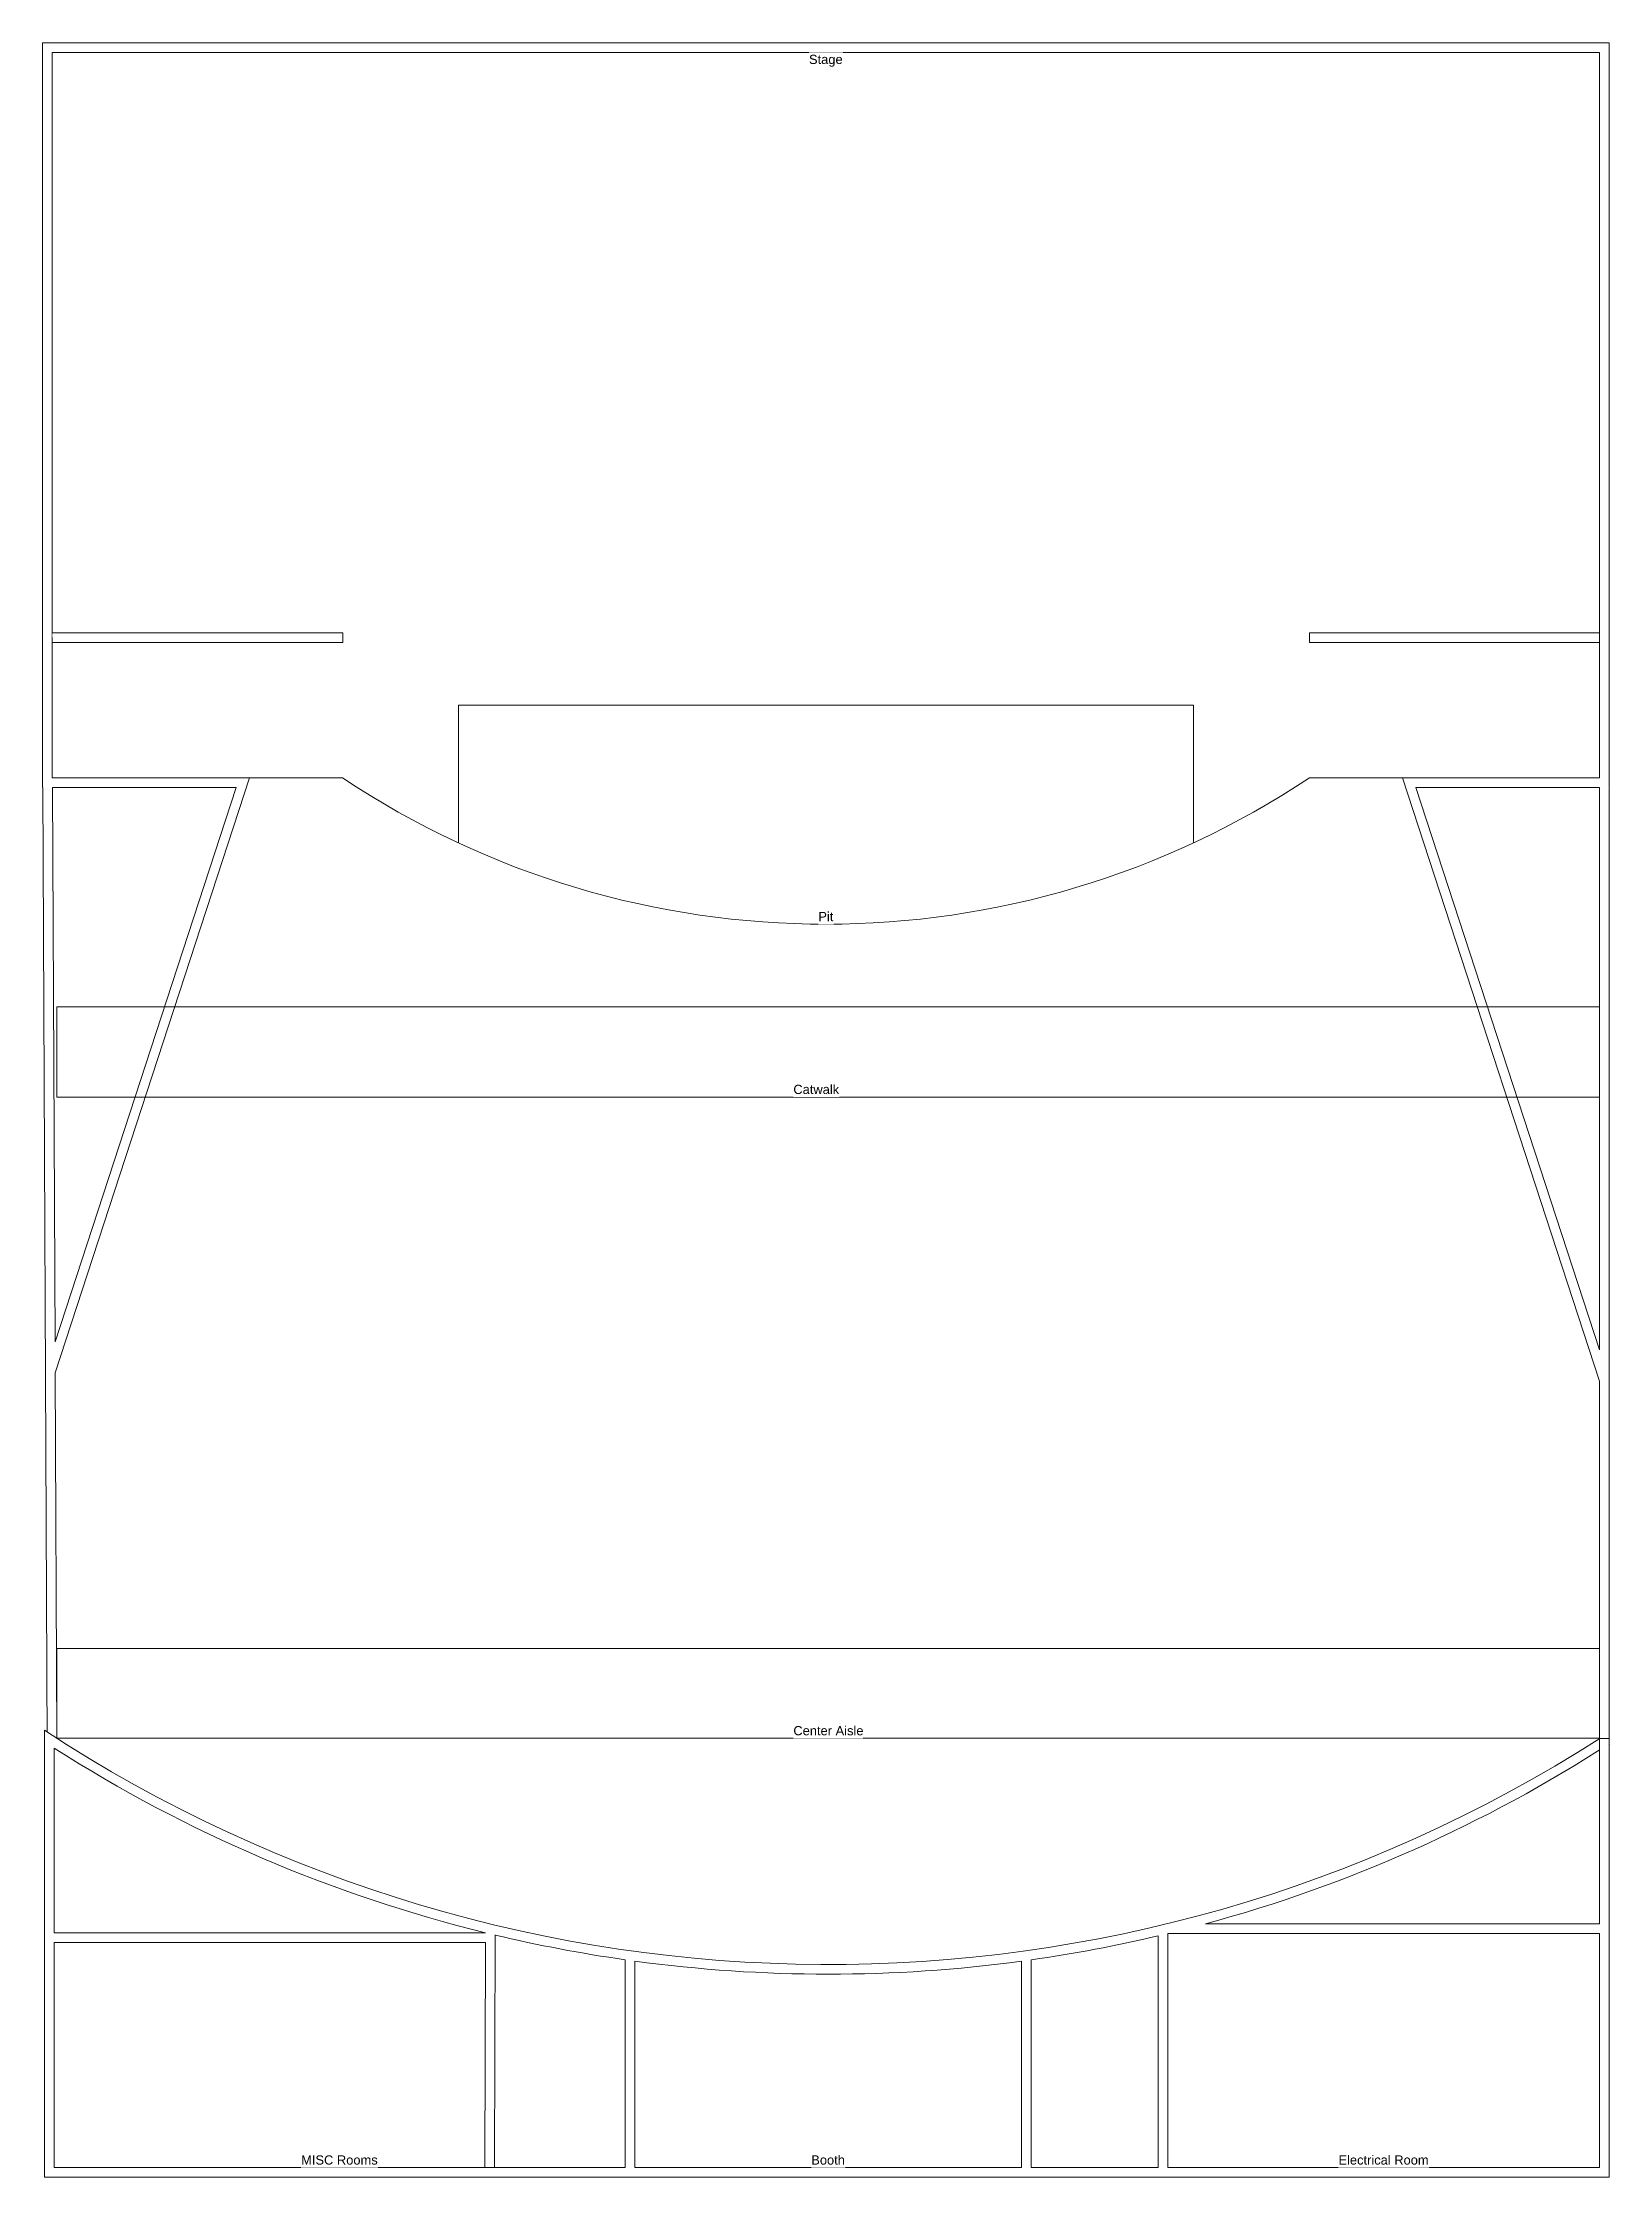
# Model space of a CAD drawing. Header units: inches. Extents: x -72 to 900, y -949 to 375.
import ezdxf

# ---------------------------------------------------------------- set-up
doc = ezdxf.new("R2010")
doc.units = ezdxf.units.IN
doc.header["$LTSCALE"] = 48
doc.header["$MEASUREMENT"] = 0
doc.layers.add('None', color=7, linetype='Continuous', lineweight=5)
doc.styles.add('Arial', font='Arial.ttf')

# ---------------------------------------------------------------- blocks, each defined once
blk = doc.blocks.new('Group')
at = {"layer": 'None', "color": 7, "linetype": 'Continuous', "lineweight": 5, "transparency": 33554687}
for p, q in [((-71.8, 6), (-71.8, 375)), ((-65.8, 6), (-65.8, 369))]:
    blk.add_line(p, q, dxfattribs=at)
blk = doc.blocks.new('Group-1')
at = {"layer": 'None', "color": 7, "transparency": 33554687}
blk.add_blockref('Group', (0, 0), dxfattribs=at)
blk = doc.blocks.new('Group-2')
at = {"layer": 'None', "color": 7, "linetype": 'Continuous', "lineweight": 5, "transparency": 33554687}
for p, q in [((-71.75, 375), (114.25, 375)), ((-65.75, 369), (114.25, 369))]:
    blk.add_line(p, q, dxfattribs=at)
blk = doc.blocks.new('Group-3')
at = {"layer": 'None', "color": 7, "transparency": 33554687}
blk.add_blockref('Group-2', (0, 0), dxfattribs=at)
blk = doc.blocks.new('Group-4')
at = {"layer": 'None', "color": 7, "linetype": 'Continuous', "lineweight": 5, "transparency": 33554687}
for p, q in [((114.25, 375), (714.25, 375)), ((114.25, 369), (714.25, 369))]:
    blk.add_line(p, q, dxfattribs=at)
blk = doc.blocks.new('Group-5')
at = {"layer": 'None', "color": 7, "transparency": 33554687}
blk.add_blockref('Group-4', (0, 0), dxfattribs=at)
blk = doc.blocks.new('Group-6')
at = {"layer": 'None', "color": 7, "linetype": 'Continuous', "lineweight": 5, "transparency": 33554687}
for p, q in [((714.25, 375), (900.25, 375)), ((714.25, 369), (894.25, 369))]:
    blk.add_line(p, q, dxfattribs=at)
blk = doc.blocks.new('Group-7')
at = {"layer": 'None', "color": 7, "transparency": 33554687}
blk.add_blockref('Group-6', (0, 0), dxfattribs=at)
blk = doc.blocks.new('Group-8')
at = {"layer": 'None', "color": 7, "linetype": 'Continuous', "lineweight": 5, "transparency": 33554687}
for p, q in [((900.25, 375), (900.25, 3)), ((894.25, 369), (894.25, 9))]:
    blk.add_line(p, q, dxfattribs=at)
blk = doc.blocks.new('Group-9')
at = {"layer": 'None', "color": 7, "transparency": 33554687}
blk.add_blockref('Group-8', (0, 0), dxfattribs=at)
blk = doc.blocks.new('Group-10')
at = {"layer": 'None', "color": 7, "linetype": 'Continuous', "lineweight": 5, "transparency": 33554687}
for p, q in [((894.25, 9), (714.25, 9)), ((714.25, 3), (714.25, 9)), ((900.25, 3), (714.25, 3))]:
    blk.add_line(p, q, dxfattribs=at)
blk = doc.blocks.new('Group-11')
at = {"layer": 'None', "color": 7, "transparency": 33554687}
blk.add_blockref('Group-10', (0, 0), dxfattribs=at)
blk = doc.blocks.new('Group-12')
at = {"layer": 'None', "color": 7, "linetype": 'Continuous', "lineweight": 5, "transparency": 33554687}
for p, q in [((-65.8, 9), (114.4, 9)), ((-65.8, 3), (114.4, 3)), ((114.4, 9), (114.4, 3))]:
    blk.add_line(p, q, dxfattribs=at)
blk = doc.blocks.new('Group-13')
at = {"layer": 'None', "color": 7, "transparency": 33554687}
blk.add_blockref('Group-12', (0, 0), dxfattribs=at)
blk = doc.blocks.new('Group-14')
at = {"layer": 'None', "color": 7, "linetype": 'Continuous', "lineweight": 5, "transparency": 33554687}
for p, q in [((-71.8, 6), (-71.8, -87)), ((-65.8, 6), (-65.8, -81))]:
    blk.add_line(p, q, dxfattribs=at)
blk = doc.blocks.new('Group-15')
at = {"layer": 'None', "color": 7, "transparency": 33554687}
blk.add_blockref('Group-14', (0, 0), dxfattribs=at)
blk = doc.blocks.new('Group-16')
at = {"layer": 'None', "color": 7, "linetype": 'Continuous', "lineweight": 5, "transparency": 33554687}
for p, q in [((-65.8, -81), (56.5, -81)), ((-65.7, -87), (48.2, -87))]:
    blk.add_line(p, q, dxfattribs=at)
blk = doc.blocks.new('Group-17')
at = {"layer": 'None', "color": 7, "transparency": 33554687}
blk.add_blockref('Group-16', (0, 0), dxfattribs=at)
blk = doc.blocks.new('Group-18')
at = {"layer": 'None', "color": 7, "linetype": 'Continuous', "lineweight": 5, "transparency": 33554687}
for p, q in [((-71.7, -87), (-68.9, -680.1)), ((-65.7, -87), (-64.1, -430.9)), ((-64, -450), (-63, -676.8))]:
    blk.add_line(p, q, dxfattribs=at)
blk = doc.blocks.new('Group-19')
at = {"layer": 'None', "color": 7, "transparency": 33554687}
blk.add_blockref('Group-18', (0, 0), dxfattribs=at)
blk = doc.blocks.new('Group-20')
at = {"layer": 'None', "color": 7, "linetype": 'Continuous', "lineweight": 5, "transparency": 33554687}
for p, q in [((48.2, -87), (-64.1, -430.9)), ((56.5, -81), (-64, -450))]:
    blk.add_line(p, q, dxfattribs=at)
blk = doc.blocks.new('Group-21')
at = {"layer": 'None', "color": 7, "transparency": 33554687}
blk.add_blockref('Group-20', (0, 0), dxfattribs=at)
blk = doc.blocks.new('Group-22')
at = {"layer": 'None', "color": 7, "linetype": 'Continuous', "lineweight": 5, "transparency": 33554687}
for p, q in [((894.25, -81), (894.25, 9)), ((900.25, -87), (900.25, 9))]:
    blk.add_line(p, q, dxfattribs=at)
blk = doc.blocks.new('Group-23')
at = {"layer": 'None', "color": 7, "transparency": 33554687}
blk.add_blockref('Group-22', (0, 0), dxfattribs=at)
blk = doc.blocks.new('Group-24')
at = {"layer": 'None', "color": 7, "linetype": 'Continuous', "lineweight": 5, "transparency": 33554687}
for p, q in [((772, -81), (894.2, -81)), ((780.2, -87), (894.2, -87))]:
    blk.add_line(p, q, dxfattribs=at)
blk = doc.blocks.new('Group-25')
at = {"layer": 'None', "color": 7, "transparency": 33554687}
blk.add_blockref('Group-24', (0, 0), dxfattribs=at)
blk = doc.blocks.new('Group-26')
at = {"layer": 'None', "color": 7, "linetype": 'Continuous', "lineweight": 5, "transparency": 33554687}
for p, q in [((894.2, -435.9), (894.2, -87)), ((900.2, -680.2), (900.2, -87)), ((894.2, -676.9), (894.2, -455.3))]:
    blk.add_line(p, q, dxfattribs=at)
blk = doc.blocks.new('Group-27')
at = {"layer": 'None', "color": 7, "transparency": 33554687}
blk.add_blockref('Group-26', (0, 0), dxfattribs=at)
blk = doc.blocks.new('Group-28')
at = {"layer": 'None', "color": 7, "linetype": 'Continuous', "lineweight": 5, "transparency": 33554687}
for p, q in [((894.2, -455.3), (772, -81)), ((894.2, -435.9), (780.2, -87))]:
    blk.add_line(p, q, dxfattribs=at)
blk = doc.blocks.new('Group-29')
at = {"layer": 'None', "color": 7, "transparency": 33554687}
blk.add_blockref('Group-28', (0, 0), dxfattribs=at)
blk = doc.blocks.new('Group-30')
at = {"layer": 'None', "color": 7, "linetype": 'Continuous', "lineweight": 5, "transparency": 33554687}
for radius, start, end in [(886.8, 236.7387, 302.6608), (892.8, 237.4488, 256.212), (892.8, 285.1961, 302.8716), (892.8, 256.6079, 261.8848), (892.8, 278.1113, 283.2543), (892.8, 262.2736, 277.7225)]:
    blk.add_arc((415.7, 69.7), radius, start, end, dxfattribs=at)
blk = doc.blocks.new('Group-31')
at = {"layer": 'None', "color": 7, "transparency": 33554687}
blk.add_blockref('Group-30', (0, 0), dxfattribs=at)
blk = doc.blocks.new('Group-32')
at = {"layer": 'None', "color": 7, "linetype": 'Continuous', "lineweight": 5, "transparency": 33554687}
for p, q in [((289.6, -943.1), (289.6, -814.2)), ((295.6, -943.1), (295.6, -815))]:
    blk.add_line(p, q, dxfattribs=at)
blk = doc.blocks.new('Group-33')
at = {"layer": 'None', "color": 7, "transparency": 33554687}
blk.add_blockref('Group-32', (0, 0), dxfattribs=at)
blk = doc.blocks.new('Group-34')
at = {"layer": 'None', "color": 7, "linetype": 'Continuous', "lineweight": 5, "transparency": 33554687}
for p, q in [((535.6, -943.1), (535.6, -815)), ((541.6, -943.1), (541.6, -814.2))]:
    blk.add_line(p, q, dxfattribs=at)
blk = doc.blocks.new('Group-35')
at = {"layer": 'None', "color": 7, "transparency": 33554687}
blk.add_blockref('Group-34', (0, 0), dxfattribs=at)
blk = doc.blocks.new('Group-36')
at = {"layer": 'None', "color": 7, "linetype": 'Continuous', "lineweight": 5, "transparency": 33554687}
for p, q in [((289.6, -949.1), (541.6, -949.1)), ((295.6, -943.1), (535.6, -943.1))]:
    blk.add_line(p, q, dxfattribs=at)
blk = doc.blocks.new('Group-37')
at = {"layer": 'None', "color": 7, "transparency": 33554687}
blk.add_blockref('Group-36', (0, 0), dxfattribs=at)
blk = doc.blocks.new('Group-38')
at = {"layer": 'None', "color": 7, "linetype": 'Continuous', "lineweight": 5, "transparency": 33554687}
for p, q in [((289.6, -949.1), (-70.7, -949.1)), ((289.6, -943.1), (-64.7, -943.1))]:
    blk.add_line(p, q, dxfattribs=at)
blk = doc.blocks.new('Group-39')
at = {"layer": 'None', "color": 7, "transparency": 33554687}
blk.add_blockref('Group-38', (0, 0), dxfattribs=at)
blk = doc.blocks.new('Group-40')
at = {"layer": 'None', "color": 7, "linetype": 'Continuous', "lineweight": 5, "transparency": 33554687}
for p, q in [((-70.7, -949.1), (-70.7, -671.8)), ((-64.7, -797.4), (-64.7, -682.9)), ((-64.7, -943.1), (-64.7, -803.4))]:
    blk.add_line(p, q, dxfattribs=at)
blk = doc.blocks.new('Group-41')
at = {"layer": 'None', "color": 7, "transparency": 33554687}
blk.add_blockref('Group-40', (0, 0), dxfattribs=at)
blk = doc.blocks.new('Group-42')
at = {"layer": 'None', "color": 7, "linetype": 'Continuous', "lineweight": 5, "transparency": 33554687}
for p, q in [((541.6, -943.1), (620.4, -943.1)), ((541.6, -949.1), (900.2, -949.1)), ((626.4, -943.1), (894.2, -943.1)), ((900.2, -943.1), (900.2, -949.1))]:
    blk.add_line(p, q, dxfattribs=at)
blk = doc.blocks.new('Group-43')
at = {"layer": 'None', "color": 7, "transparency": 33554687}
blk.add_blockref('Group-42', (0, 0), dxfattribs=at)
blk = doc.blocks.new('Group-44')
at = {"layer": 'None', "color": 7, "linetype": 'Continuous', "lineweight": 5, "transparency": 33554687}
for p, q in [((900.2, -676.9), (894.2, -676.9)), ((894.2, -676.9), (894.2, -791.9)), ((900.2, -676.9), (900.2, -943.1)), ((894.2, -797.9), (894.2, -943.1))]:
    blk.add_line(p, q, dxfattribs=at)
blk = doc.blocks.new('Group-45')
at = {"layer": 'None', "color": 7, "transparency": 33554687}
blk.add_blockref('Group-44', (0, 0), dxfattribs=at)
blk = doc.blocks.new('Group-46')
at = {"layer": 'None', "color": 7, "linetype": 'Continuous', "lineweight": 5, "transparency": 33554687}
for p, q in [((620.4, -799.3), (620.4, -943.1)), ((626.4, -797.9), (626.4, -943.1))]:
    blk.add_line(p, q, dxfattribs=at)
blk = doc.blocks.new('Group-47')
at = {"layer": 'None', "color": 7, "transparency": 33554687}
blk.add_blockref('Group-46', (0, 0), dxfattribs=at)
blk = doc.blocks.new('Group-48')
at = {"layer": 'None', "color": 7, "linetype": 'Continuous', "lineweight": 5, "transparency": 33554687}
for p, q in [((202.5, -942.6), (202.9, -803.4)), ((208.5, -942.6), (208.9, -798.8))]:
    blk.add_line(p, q, dxfattribs=at)
blk = doc.blocks.new('Group-49')
at = {"layer": 'None', "color": 7, "transparency": 33554687}
blk.add_blockref('Group-48', (0, 0), dxfattribs=at)
blk = doc.blocks.new('Group-50')
at = {"layer": 'None', "color": 7, "linetype": 'Continuous', "lineweight": 5, "transparency": 33554687}
for p, q in [((202.9, -797.4), (-64.7, -797.4)), ((202.9, -803.4), (-64.7, -803.4))]:
    blk.add_line(p, q, dxfattribs=at)
blk = doc.blocks.new('Group-51')
at = {"layer": 'None', "color": 7, "transparency": 33554687}
blk.add_blockref('Group-50', (0, 0), dxfattribs=at)
blk = doc.blocks.new('Group-52')
at = {"layer": 'None', "color": 7, "linetype": 'Continuous', "lineweight": 5, "transparency": 33554687}
for p, q in [((649.7, -791.9), (894.2, -791.9)), ((626.4, -797.9), (894.2, -797.9))]:
    blk.add_line(p, q, dxfattribs=at)
blk = doc.blocks.new('Group-53')
at = {"layer": 'None', "color": 7, "transparency": 33554687}
blk.add_blockref('Group-52', (0, 0), dxfattribs=at)

msp = doc.modelspace()

# ---------------------------------------------------------------- linework, layer by layer
at = {"layer": 'None', "color": 7, "linetype": 'Continuous', "lineweight": 5, "transparency": 33554687}
for p, q in [((186.2, -36), (642.2, -36)), ((186.2, -36), (186.2, -121.4)), ((642.2, -36), (642.2, -121.4)), ((535.6, -943.1), (295.6, -943.1))]:
    msp.add_line(p, q, dxfattribs=at)
msp.add_arc((414.2, 369), 540.8, 236.3099, 303.6901, dxfattribs=at)

# ---------------------------------------------------------------- wipeouts: each hides what was drawn before it
at = {"color": 255, "linetype": 'Continuous', "lineweight": 5, "transparency": 33554687}
msp.add_wipeout([(-71.8, 375), (-71.8, 6), (-65.8, 6), (-65.8, 369)], dxfattribs=at).dxf.layer = 'None'

# ---------------------------------------------------------------- next in the draw order: linework, layer by layer
at = {"layer": 'None', "color": 7, "linetype": 'Continuous', "lineweight": 5, "transparency": 33554687}
for p, q in [((-71.8, 6), (-71.8, 375)), ((-65.8, 6), (-65.8, 369))]:
    msp.add_line(p, q, dxfattribs=at)

# ---------------------------------------------------------------- next in the draw order: block references
at = {"layer": 'None', "color": 7, "transparency": 33554687}
msp.add_blockref('Group-1', (0, 0), dxfattribs=at)

# ---------------------------------------------------------------- next in the draw order: wipeouts: each hides what was drawn before it
at = {"color": 255, "linetype": 'Continuous', "lineweight": 5, "transparency": 33554687}
msp.add_wipeout([(409.5, -171.8), (419, -171.8), (419, -162.7), (409.5, -162.7)], dxfattribs=at).dxf.layer = 'None'

# ---------------------------------------------------------------- next in the draw order: texts
at = {"layer": 'None', "color": 7, "transparency": 33554687, "insert": (409.5, -164.2), "char_height": 5.72, "attachment_point": 1, "line_spacing_factor": 0.960695, "style": 'Arial'}
msp.add_mtext('Pit', dxfattribs=at)

# ---------------------------------------------------------------- next in the draw order: wipeouts: each hides what was drawn before it
at = {"color": 255, "linetype": 'Continuous', "lineweight": 5, "transparency": 33554687}
for points in [[(114.2, 375), (-71.8, 375), (-65.8, 369), (114.2, 369)], [(114.4, 9), (-65.8, 9), (-65.8, 3), (114.4, 3)]]:
    msp.add_wipeout(points, dxfattribs=at).dxf.layer = 'None'

# ---------------------------------------------------------------- next in the draw order: linework, layer by layer
at = {"layer": 'None', "color": 7, "linetype": 'Continuous', "lineweight": 5, "transparency": 33554687}
for p, q in [((-71.8, 375), (114.2, 375)), ((-65.8, 369), (114.2, 369)), ((-65.8, 9), (114.4, 9)), ((-65.8, 3), (114.4, 3)), ((114.4, 9), (114.4, 3))]:
    msp.add_line(p, q, dxfattribs=at)

# ---------------------------------------------------------------- next in the draw order: block references
at = {"layer": 'None', "color": 7, "transparency": 33554687}
for name in ['Group-3', 'Group-13']:
    msp.add_blockref(name, (0, 0), dxfattribs=at)

# ---------------------------------------------------------------- next in the draw order: wipeouts: each hides what was drawn before it
at = {"color": 255, "linetype": 'Continuous', "lineweight": 5, "transparency": 33554687}
for points in [[(714.2, 375), (114.2, 375), (114.2, 369), (714.2, 369)], [(-65.8, -81), (-65.8, 6), (-71.8, 6), (-71.8, -87)]]:
    msp.add_wipeout(points, dxfattribs=at).dxf.layer = 'None'

# ---------------------------------------------------------------- next in the draw order: linework, layer by layer
at = {"layer": 'None', "color": 7, "linetype": 'Continuous', "lineweight": 5, "transparency": 33554687}
for p, q in [((114.2, 375), (714.2, 375)), ((114.2, 369), (714.2, 369)), ((-71.8, 6), (-71.8, -87)), ((-65.8, 6), (-65.8, -81))]:
    msp.add_line(p, q, dxfattribs=at)

# ---------------------------------------------------------------- next in the draw order: block references
at = {"layer": 'None', "color": 7, "transparency": 33554687}
for name in ['Group-5', 'Group-15']:
    msp.add_blockref(name, (0, 0), dxfattribs=at)

# ---------------------------------------------------------------- next in the draw order: wipeouts: each hides what was drawn before it
at = {"color": 255, "linetype": 'Continuous', "lineweight": 5, "transparency": 33554687}
for points in [[(900.2, 375), (714.2, 375), (714.2, 369), (894.2, 369)], [(403.7, 359.9), (424.8, 359.9), (424.8, 369), (403.7, 369)], [(-65.8, -81), (-71.8, -87), (48.2, -87), (56.5, -81)]]:
    msp.add_wipeout(points, dxfattribs=at).dxf.layer = 'None'

# ---------------------------------------------------------------- next in the draw order: linework, layer by layer
at = {"layer": 'None', "color": 7, "linetype": 'Continuous', "lineweight": 5, "transparency": 33554687}
for p, q in [((714.2, 375), (900.2, 375)), ((714.2, 369), (894.2, 369)), ((-71.8, -87), (-71.7, -87)), ((-65.8, -81), (56.5, -81)), ((-65.7, -87), (48.2, -87))]:
    msp.add_line(p, q, dxfattribs=at)

# ---------------------------------------------------------------- next in the draw order: block references
at = {"layer": 'None', "color": 7, "transparency": 33554687}
for name in ['Group-7', 'Group-17']:
    msp.add_blockref(name, (0, 0), dxfattribs=at)

# ---------------------------------------------------------------- next in the draw order: texts
at = {"layer": 'None', "color": 7, "transparency": 33554687, "insert": (403.7, 367.5), "char_height": 5.72, "attachment_point": 1, "line_spacing_factor": 0.960695, "style": 'Arial'}
msp.add_mtext('Stage', dxfattribs=at)

# ---------------------------------------------------------------- next in the draw order: wipeouts: each hides what was drawn before it
at = {"color": 255, "linetype": 'Continuous', "lineweight": 5, "transparency": 33554687}
for points in [[(900.2, 3), (900.2, 375), (894.2, 369), (894.2, 9)], [(-63, -676.8), (-65.7, -87), (-71.7, -87), (-68.9, -680.1)]]:
    msp.add_wipeout(points, dxfattribs=at).dxf.layer = 'None'

# ---------------------------------------------------------------- next in the draw order: linework, layer by layer
at = {"layer": 'None', "color": 7, "linetype": 'Continuous', "lineweight": 5, "transparency": 33554687}
for p, q in [((900.2, 375), (900.2, 3)), ((894.2, 369), (894.2, 9)), ((-71.7, -87), (-68.9, -680.1)), ((-65.7, -87), (-64.1, -430.9)), ((-64, -450), (-63, -676.8))]:
    msp.add_line(p, q, dxfattribs=at)

# ---------------------------------------------------------------- next in the draw order: block references
at = {"layer": 'None', "color": 7, "transparency": 33554687}
for name in ['Group-9', 'Group-19']:
    msp.add_blockref(name, (0, 0), dxfattribs=at)

# ---------------------------------------------------------------- next in the draw order: wipeouts: each hides what was drawn before it
at = {"color": 255, "linetype": 'Continuous', "lineweight": 5, "transparency": 33554687}
for points in [[(714.2, 3), (900.2, 3), (894.2, 9), (714.2, 9)], [(-64, -450), (56.5, -81), (48.2, -87), (-64.1, -430.9)]]:
    msp.add_wipeout(points, dxfattribs=at).dxf.layer = 'None'

# ---------------------------------------------------------------- next in the draw order: linework, layer by layer
at = {"layer": 'None', "color": 7, "linetype": 'Continuous', "lineweight": 5, "transparency": 33554687}
for p, q in [((894.2, 9), (714.2, 9)), ((714.2, 3), (714.2, 9)), ((900.2, 3), (714.2, 3)), ((48.2, -87), (-64.1, -430.9)), ((56.5, -81), (-64, -450)), ((56.5, -81), (114.2, -81))]:
    msp.add_line(p, q, dxfattribs=at)

# ---------------------------------------------------------------- next in the draw order: block references
at = {"layer": 'None', "color": 7, "transparency": 33554687}
for name in ['Group-11', 'Group-21']:
    msp.add_blockref(name, (0, 0), dxfattribs=at)

# ---------------------------------------------------------------- next in the draw order: wipeouts: each hides what was drawn before it
at = {"color": 255, "linetype": 'Continuous', "lineweight": 5, "transparency": 33554687}
msp.add_wipeout([(894.2, 9), (894.2, -81), (900.2, -87), (900.2, 9)], dxfattribs=at).dxf.layer = 'None'

# ---------------------------------------------------------------- next in the draw order: linework, layer by layer
at = {"layer": 'None', "color": 7, "linetype": 'Continuous', "lineweight": 5, "transparency": 33554687}
for p, q in [((894.2, -81), (894.2, 9)), ((900.2, -87), (900.2, 9))]:
    msp.add_line(p, q, dxfattribs=at)

# ---------------------------------------------------------------- next in the draw order: block references
at = {"layer": 'None', "color": 7, "transparency": 33554687}
msp.add_blockref('Group-23', (0, 0), dxfattribs=at)

# ---------------------------------------------------------------- next in the draw order: wipeouts: each hides what was drawn before it
at = {"color": 255, "linetype": 'Continuous', "lineweight": 5, "transparency": 33554687}
msp.add_wipeout([(772, -81), (780.2, -87), (900.2, -87), (894.2, -81)], dxfattribs=at).dxf.layer = 'None'

# ---------------------------------------------------------------- next in the draw order: linework, layer by layer
at = {"layer": 'None', "color": 7, "linetype": 'Continuous', "lineweight": 5, "transparency": 33554687}
for p, q in [((772, -81), (894.2, -81)), ((780.2, -87), (894.2, -87))]:
    msp.add_line(p, q, dxfattribs=at)

# ---------------------------------------------------------------- next in the draw order: block references
at = {"layer": 'None', "color": 7, "transparency": 33554687}
msp.add_blockref('Group-25', (0, 0), dxfattribs=at)

# ---------------------------------------------------------------- next in the draw order: wipeouts: each hides what was drawn before it
at = {"color": 255, "linetype": 'Continuous', "lineweight": 5, "transparency": 33554687}
msp.add_wipeout([(894.2, -87), (894.2, -676.9), (900.2, -680.2), (900.2, -87)], dxfattribs=at).dxf.layer = 'None'

# ---------------------------------------------------------------- next in the draw order: linework, layer by layer
at = {"layer": 'None', "color": 7, "linetype": 'Continuous', "lineweight": 5, "transparency": 33554687}
for p, q in [((894.2, -435.9), (894.2, -87)), ((900.2, -680.2), (900.2, -87)), ((894.2, -676.9), (894.2, -455.3))]:
    msp.add_line(p, q, dxfattribs=at)

# ---------------------------------------------------------------- next in the draw order: block references
at = {"layer": 'None', "color": 7, "transparency": 33554687}
msp.add_blockref('Group-27', (0, 0), dxfattribs=at)

# ---------------------------------------------------------------- next in the draw order: wipeouts: each hides what was drawn before it
at = {"color": 255, "linetype": 'Continuous', "lineweight": 5, "transparency": 33554687}
for points in [[(772, -81), (894.2, -455.3), (894.2, -435.9), (780.2, -87)], [(-64.7, -682.9), (47.2, -743.5), (166.7, -787.7), (291.2, -814.4), (418.2, -823.1), (545.1, -813.7), (669.5, -786.3), (788.7, -741.5), (900.2, -680.2), (894.2, -676.9), (782.3, -737.8), (662.8, -782), (538.2, -808.6), (411, -817.1), (284, -807.3), (159.7, -779.3), (40.6, -733.9), (-70.7, -671.8)]]:
    msp.add_wipeout(points, dxfattribs=at).dxf.layer = 'None'

# ---------------------------------------------------------------- next in the draw order: linework, layer by layer
at = {"layer": 'None', "color": 7, "linetype": 'Continuous', "lineweight": 5, "transparency": 33554687}
for p, q in [((772, -81), (714.2, -81)), ((894.2, -455.3), (772, -81)), ((894.2, -435.9), (780.2, -87))]:
    msp.add_line(p, q, dxfattribs=at)
at = {"layer": 'None', "color": 7, "linetype": 'Continuous', "lineweight": 5, "transparency": 33554687, "flags": 128}
for points in [[(-63, -223.1), (894.2, -223.1), (894.2, -279), (-63, -279)], [(-63, -621), (894.2, -621), (894.2, -676.8), (-63, -676.8)]]:
    msp.add_lwpolyline(points, close=True, dxfattribs=at)
at = {"layer": 'None', "color": 7, "linetype": 'Continuous', "lineweight": 5, "transparency": 33554687}
for radius, start, end in [(886.8, 236.7387, 302.6608), (892.8, 237.4488, 256.212), (892.8, 285.1961, 302.8716), (892.8, 256.6079, 261.8848), (892.8, 278.1113, 283.2543), (892.8, 262.2736, 277.7225)]:
    msp.add_arc((415.7, 69.7), radius, start, end, dxfattribs=at)

# ---------------------------------------------------------------- next in the draw order: block references
at = {"layer": 'None', "color": 7, "transparency": 33554687}
for name in ['Group-29', 'Group-31']:
    msp.add_blockref(name, (0, 0), dxfattribs=at)

# ---------------------------------------------------------------- next in the draw order: wipeouts: each hides what was drawn before it
at = {"color": 255, "linetype": 'Continuous', "lineweight": 5, "transparency": 33554687}
for points in [[(394, -279), (422.6, -279), (422.6, -269.9), (394, -269.9)], [(394, -676.8), (437.3, -676.8), (437.3, -667.7), (394, -667.7)], [(289.6, -814.2), (289.6, -949.1), (295.6, -943.1), (295.6, -815)], [(535.6, -943.1), (541.6, -949.1), (541.6, -814.2), (535.6, -815)]]:
    msp.add_wipeout(points, dxfattribs=at).dxf.layer = 'None'

# ---------------------------------------------------------------- next in the draw order: linework, layer by layer
at = {"layer": 'None', "color": 7, "linetype": 'Continuous', "lineweight": 5, "transparency": 33554687}
for p, q in [((289.6, -943.1), (289.6, -814.2)), ((295.6, -943.1), (295.6, -815)), ((535.6, -943.1), (535.6, -815)), ((541.6, -943.1), (541.6, -814.2))]:
    msp.add_line(p, q, dxfattribs=at)

# ---------------------------------------------------------------- next in the draw order: block references
at = {"layer": 'None', "color": 7, "transparency": 33554687}
for name in ['Group-33', 'Group-35']:
    msp.add_blockref(name, (0, 0), dxfattribs=at)

# ---------------------------------------------------------------- next in the draw order: texts
at = {"layer": 'None', "color": 7, "transparency": 33554687, "attachment_point": 1, "line_spacing_factor": 0.960695, "style": 'Arial'}
for s, insert, char_height in [('Catwalk', (394, -271.4), 5.72), ('Center Aisle', (394, -669.2), 5.719)]:
    msp.add_mtext(s, dxfattribs=dict(at, insert=insert, char_height=char_height))

# ---------------------------------------------------------------- next in the draw order: wipeouts: each hides what was drawn before it
at = {"color": 255, "linetype": 'Continuous', "lineweight": 5, "transparency": 33554687}
msp.add_wipeout([(535.6, -943.1), (295.6, -943.1), (289.6, -949.1), (541.6, -949.1)], dxfattribs=at).dxf.layer = 'None'

# ---------------------------------------------------------------- next in the draw order: linework, layer by layer
at = {"layer": 'None', "color": 7, "linetype": 'Continuous', "lineweight": 5, "transparency": 33554687}
for p, q in [((289.6, -949.1), (541.6, -949.1)), ((295.6, -943.1), (535.6, -943.1))]:
    msp.add_line(p, q, dxfattribs=at)

# ---------------------------------------------------------------- next in the draw order: block references
at = {"layer": 'None', "color": 7, "transparency": 33554687}
msp.add_blockref('Group-37', (0, 0), dxfattribs=at)

# ---------------------------------------------------------------- next in the draw order: wipeouts: each hides what was drawn before it
at = {"color": 255, "linetype": 'Continuous', "lineweight": 5, "transparency": 33554687}
for points in [[(405.1, -943.1), (426.2, -943.1), (426.2, -934), (405.1, -934)], [(-70.7, -949.1), (289.6, -949.1), (289.6, -943.1), (-64.7, -943.1)], [(541.6, -943.1), (541.6, -949.1), (900.2, -949.1), (900.2, -943.1)]]:
    msp.add_wipeout(points, dxfattribs=at).dxf.layer = 'None'

# ---------------------------------------------------------------- next in the draw order: linework, layer by layer
at = {"layer": 'None', "color": 7, "linetype": 'Continuous', "lineweight": 5, "transparency": 33554687}
for p, q in [((289.6, -949.1), (-70.7, -949.1)), ((289.6, -943.1), (-64.7, -943.1)), ((541.6, -943.1), (620.4, -943.1)), ((541.6, -949.1), (900.2, -949.1)), ((626.4, -943.1), (894.2, -943.1)), ((900.2, -943.1), (900.2, -949.1))]:
    msp.add_line(p, q, dxfattribs=at)

# ---------------------------------------------------------------- next in the draw order: block references
at = {"layer": 'None', "color": 7, "transparency": 33554687}
for name in ['Group-39', 'Group-43']:
    msp.add_blockref(name, (0, 0), dxfattribs=at)

# ---------------------------------------------------------------- next in the draw order: texts
at = {"layer": 'None', "color": 7, "transparency": 33554687, "insert": (405.1, -935.5), "char_height": 5.72, "attachment_point": 1, "line_spacing_factor": 0.960695, "style": 'Arial'}
msp.add_mtext('Booth', dxfattribs=at)

# ---------------------------------------------------------------- next in the draw order: wipeouts: each hides what was drawn before it
at = {"color": 255, "linetype": 'Continuous', "lineweight": 5, "transparency": 33554687}
for points in [[(-70.7, -671.8), (-70.7, -949.1), (-64.7, -943.1), (-64.7, -682.9)], [(900.2, -943.1), (900.2, -676.9), (894.2, -676.9), (894.2, -943.1)], [(202.9, -797.4), (202.5, -942.6), (208.5, -942.6), (208.9, -798.8)], [(626.4, -943.1), (626.4, -797.9), (620.4, -799.3), (620.4, -943.1)], [(88.6, -943.1), (136.3, -943.1), (136.3, -934), (88.6, -934)], [(732.2, -943.1), (788.4, -943.1), (788.4, -934), (732.2, -934)]]:
    msp.add_wipeout(points, dxfattribs=at).dxf.layer = 'None'

# ---------------------------------------------------------------- next in the draw order: linework, layer by layer
at = {"layer": 'None', "color": 7, "linetype": 'Continuous', "lineweight": 5, "transparency": 33554687}
for p, q in [((-70.7, -949.1), (-70.7, -671.8)), ((-64.7, -797.4), (-64.7, -682.9)), ((900.2, -676.9), (894.2, -676.9)), ((894.2, -676.9), (894.2, -791.9)), ((900.2, -676.9), (900.2, -943.1)), ((-64.7, -943.1), (-64.7, -803.4)), ((202.5, -942.6), (202.9, -803.4)), ((208.5, -942.6), (208.9, -798.8)), ((620.4, -799.3), (620.4, -943.1)), ((626.4, -797.9), (626.4, -943.1)), ((894.2, -797.9), (894.2, -943.1))]:
    msp.add_line(p, q, dxfattribs=at)

# ---------------------------------------------------------------- next in the draw order: block references
at = {"layer": 'None', "color": 7, "transparency": 33554687}
for name in ['Group-41', 'Group-45', 'Group-49', 'Group-47']:
    msp.add_blockref(name, (0, 0), dxfattribs=at)

# ---------------------------------------------------------------- next in the draw order: texts
at = {"layer": 'None', "color": 7, "transparency": 33554687, "attachment_point": 1, "line_spacing_factor": 0.960695, "style": 'Arial'}
for s, insert, char_height in [('MISC Rooms', (88.6, -935.5), 5.72), ('Electrical Room', (732.2, -935.5), 5.719)]:
    msp.add_mtext(s, dxfattribs=dict(at, insert=insert, char_height=char_height))

# ---------------------------------------------------------------- next in the draw order: wipeouts: each hides what was drawn before it
at = {"color": 255, "linetype": 'Continuous', "lineweight": 5, "transparency": 33554687}
for points in [[(894.2, -791.9), (649.7, -791.9), (626.4, -797.9), (894.2, -797.9)], [(-64.7, -803.4), (202.9, -803.4), (202.9, -797.4), (-64.7, -797.4)]]:
    msp.add_wipeout(points, dxfattribs=at).dxf.layer = 'None'

# ---------------------------------------------------------------- next in the draw order: linework, layer by layer
at = {"layer": 'None', "color": 7, "linetype": 'Continuous', "lineweight": 5, "transparency": 33554687}
for p, q in [((649.7, -791.9), (894.2, -791.9)), ((202.9, -797.4), (-64.7, -797.4)), ((202.9, -803.4), (-64.7, -803.4)), ((626.4, -797.9), (894.2, -797.9))]:
    msp.add_line(p, q, dxfattribs=at)

# ---------------------------------------------------------------- next in the draw order: block references
at = {"layer": 'None', "color": 7, "transparency": 33554687}
for name in ['Group-53', 'Group-51']:
    msp.add_blockref(name, (0, 0), dxfattribs=at)

doc.saveas('drawing.dxf')
